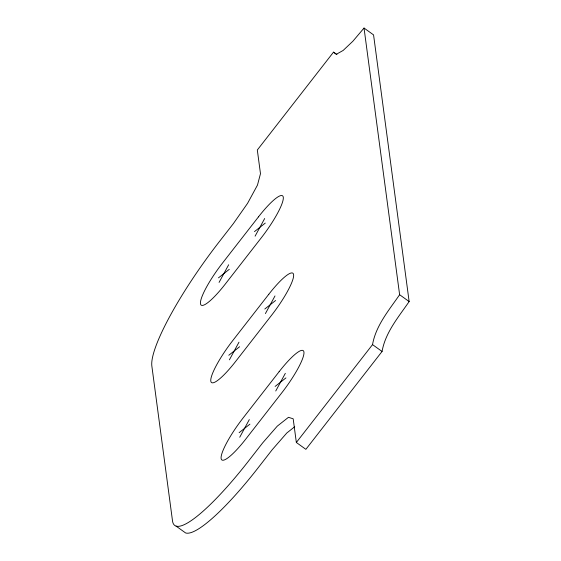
<?xml version="1.0" encoding="UTF-8"?>
<svg xmlns="http://www.w3.org/2000/svg" width="561" height="561" viewBox="0 0 561 561"><rect width="100%" height="100%" fill="white"/><g stroke="black" fill="none" stroke-linecap="round" stroke-linejoin="round"><path stroke-width="0.84" d="M296.341 442.482L372.532 344.622C375.835 325.632 388.969 310.191 399.621 294.721L364.033 28.05L352.883 41.226L343.164 50.434L336.362 54.27L333.507 52.145L257.317 150.004L260.479 173.679L257.478 185.088L247.562 203.355L233.39 223.58L219.568 241.342A119.507 22.77 -54.3 0 0 151.856 366.088L172.515 520.91A119.507 22.77 -54.3 0 0 248.832 460.665L262.653 442.91L277.288 426.136L288.466 417.314L293.186 418.808L296.341 442.482L305.871 449.333L382.062 351.466C385.365 332.477 398.499 317.035 409.144 301.573L373.563 34.894L364.033 28.05M219.078 282.414L228.657 264.771M255.087 236.167L264.666 218.524M229.407 359.825L238.986 342.182M265.416 313.578L274.995 295.935M239.736 437.236L249.315 419.593M275.746 390.989L285.325 373.346M254.477 231.609L265.276 223.089M218.474 277.856L229.267 269.336M264.806 309.013L275.598 300.493M228.804 355.26L239.596 346.747M275.135 386.424L285.928 377.904M239.126 432.671L249.925 424.151M294.707 426.753L286.818 432.98L272.183 449.754L258.355 467.509A119.507 22.77 -54.3 0 1 185.607 532.95L176.077 526.106M333.507 52.145L336.909 54.592M399.621 294.721L409.144 301.573M372.532 344.622L382.062 351.466M258.481 216.862L222.472 263.109A38.842 7.398 -54.3 0 0 200.466 303.655A38.842 7.398 -54.3 0 0 225.27 284.076L261.272 237.829A38.842 7.398 -54.3 0 0 283.284 197.283A38.842 7.398 -54.3 0 0 258.481 216.862M268.803 294.273L232.801 340.52A38.842 7.398 -54.3 0 0 210.796 381.066A38.842 7.398 -54.3 0 0 235.599 361.487L271.601 315.24A38.842 7.398 -54.3 0 0 293.606 274.694A38.842 7.398 -54.3 0 0 268.803 294.273M279.133 371.684L243.13 417.931A38.842 7.398 -54.3 0 0 221.118 458.47A38.842 7.398 -54.3 0 0 245.921 438.891L281.931 392.644A38.842 7.398 -54.3 0 0 303.936 352.105A38.842 7.398 -54.3 0 0 279.133 371.684"/></g></svg>
